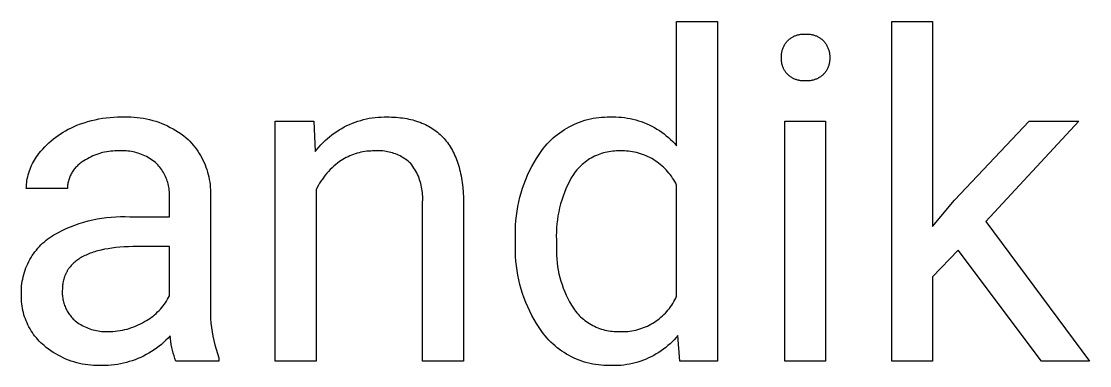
# Model space of a CAD drawing. Header units: millimetres. Extents: x 1383 to 4664, y -160 to 2132.
# Drawn here: x 3868.9 to 3956.5, y -18.7 to 9.6 of the extents above; entities that cross this region are included whole.
import ezdxf

# ---------------------------------------------------------------- set-up
doc = ezdxf.new("R2010")
doc.units = ezdxf.units.MM
doc.header["$MEASUREMENT"] = 0
doc.layers.add('Domyślny', color=7, linetype='Continuous', true_color=0x000000)

msp = doc.modelspace()

# ---------------------------------------------------------------- linework, layer by layer
at = {"layer": 'Domyślny'}
for p, q in [((3922.593, -0.641), (3922.593, 9.569)), ((3922.593, 9.569), (3925.949, 9.569)), ((3925.949, 9.569), (3925.949, -18.327)), ((3940.227, -18.327), (3940.227, 9.569)), ((3940.227, 9.569), (3943.581, 9.569)), ((3943.581, 9.569), (3943.581, -7.275)), ((3931.592, 7.857), (3931.634, 7.91)), ((3931.634, 7.91), (3931.679, 7.962)), ((3931.679, 7.962), (3931.725, 8.008)), ((3931.725, 8.008), (3931.773, 8.052)), ((3931.773, 8.052), (3931.822, 8.095)), ((3931.822, 8.095), (3931.873, 8.136)), ((3931.873, 8.136), (3931.925, 8.175)), ((3931.925, 8.175), (3931.979, 8.212)), ((3931.979, 8.212), (3932.034, 8.247)), ((3932.034, 8.247), (3932.09, 8.281)), ((3932.09, 8.281), (3932.147, 8.312)), ((3932.147, 8.312), (3932.206, 8.341)), ((3932.206, 8.341), (3932.265, 8.369)), ((3932.265, 8.369), (3932.325, 8.394)), ((3932.325, 8.394), (3932.386, 8.417)), ((3932.386, 8.417), (3932.448, 8.438)), ((3932.448, 8.438), (3932.51, 8.457)), ((3932.51, 8.457), (3932.573, 8.474)), ((3932.573, 8.474), (3932.637, 8.488)), ((3932.637, 8.488), (3932.701, 8.501)), ((3932.701, 8.501), (3932.766, 8.511)), ((3932.766, 8.511), (3932.83, 8.518)), ((3932.83, 8.518), (3932.896, 8.524)), ((3932.896, 8.524), (3932.961, 8.527)), ((3932.961, 8.527), (3933.026, 8.528)), ((3933.026, 8.528), (3933.091, 8.527)), ((3933.091, 8.527), (3933.156, 8.523)), ((3933.156, 8.523), (3933.222, 8.526)), ((3933.222, 8.526), (3933.287, 8.528)), ((3933.287, 8.528), (3933.353, 8.527)), ((3933.353, 8.527), (3933.418, 8.523)), ((3933.418, 8.523), (3933.484, 8.518)), ((3933.484, 8.518), (3933.549, 8.51)), ((3933.549, 8.51), (3933.614, 8.5)), ((3933.614, 8.5), (3933.678, 8.488)), ((3933.678, 8.488), (3933.742, 8.473)), ((3933.742, 8.473), (3933.805, 8.456)), ((3933.805, 8.456), (3933.868, 8.438)), ((3933.868, 8.438), (3933.93, 8.416)), ((3933.93, 8.416), (3933.991, 8.393)), ((3933.991, 8.393), (3934.052, 8.368)), ((3934.052, 8.368), (3934.112, 8.341)), ((3934.112, 8.341), (3934.17, 8.311)), ((3934.17, 8.311), (3934.228, 8.28)), ((3934.228, 8.28), (3934.284, 8.247)), ((3934.284, 8.247), (3934.339, 8.211)), ((3934.339, 8.211), (3934.393, 8.174)), ((3934.393, 8.174), (3934.446, 8.135)), ((3934.446, 8.135), (3934.497, 8.094)), ((3934.497, 8.094), (3934.547, 8.052)), ((3934.547, 8.052), (3934.596, 8.008)), ((3934.596, 8.008), (3934.643, 7.962)), ((3934.643, 7.962), (3934.687, 7.91)), ((3934.687, 7.91), (3934.73, 7.857)), ((3931.21, 6.993), (3931.224, 7.06)), ((3931.224, 7.06), (3931.239, 7.126)), ((3931.239, 7.126), (3931.257, 7.192)), ((3931.257, 7.192), (3931.277, 7.257)), ((3931.277, 7.257), (3931.299, 7.321)), ((3931.299, 7.321), (3931.323, 7.385)), ((3931.323, 7.385), (3931.349, 7.448)), ((3931.349, 7.448), (3931.378, 7.509)), ((3931.378, 7.509), (3931.409, 7.57)), ((3931.409, 7.57), (3931.441, 7.63)), ((3931.441, 7.63), (3931.476, 7.689)), ((3931.476, 7.689), (3931.513, 7.746)), ((3931.513, 7.746), (3931.551, 7.802)), ((3931.551, 7.802), (3931.592, 7.857)), ((3934.73, 7.857), (3934.771, 7.803)), ((3934.771, 7.803), (3934.811, 7.747)), ((3934.811, 7.747), (3934.848, 7.69)), ((3934.848, 7.69), (3934.883, 7.631)), ((3934.883, 7.631), (3934.916, 7.572)), ((3934.916, 7.572), (3934.947, 7.511)), ((3934.947, 7.511), (3934.976, 7.449)), ((3934.976, 7.449), (3935.003, 7.386)), ((3935.003, 7.386), (3935.028, 7.323)), ((3935.028, 7.323), (3935.051, 7.258)), ((3935.051, 7.258), (3935.071, 7.193)), ((3935.071, 7.193), (3935.089, 7.127)), ((3935.089, 7.127), (3935.104, 7.061)), ((3935.104, 7.061), (3935.118, 6.994)), ((3931.179, 6.654), (3931.181, 6.722)), ((3931.18, 6.586), (3931.179, 6.654)), ((3931.179, 6.522), (3931.18, 6.586)), ((3931.18, 6.457), (3931.179, 6.522)), ((3931.183, 6.393), (3931.18, 6.457)), ((3931.181, 6.722), (3931.185, 6.79)), ((3931.189, 6.329), (3931.183, 6.393)), ((3931.185, 6.79), (3931.191, 6.858)), ((3931.197, 6.265), (3931.189, 6.329)), ((3931.191, 6.858), (3931.2, 6.926)), ((3931.206, 6.201), (3931.197, 6.265)), ((3931.2, 6.926), (3931.21, 6.993)), ((3931.218, 6.138), (3931.206, 6.201)), ((3931.232, 6.075), (3931.218, 6.138)), ((3935.11, 6.137), (3935.096, 6.074)), ((3935.122, 6.2), (3935.11, 6.137)), ((3935.118, 6.994), (3935.129, 6.926)), ((3935.132, 6.264), (3935.122, 6.2)), ((3935.129, 6.926), (3935.138, 6.859)), ((3935.14, 6.328), (3935.132, 6.264)), ((3935.138, 6.859), (3935.144, 6.791)), ((3935.145, 6.392), (3935.14, 6.328)), ((3935.144, 6.791), (3935.148, 6.723)), ((3935.149, 6.457), (3935.145, 6.392)), ((3935.148, 6.723), (3935.15, 6.654)), ((3935.15, 6.654), (3935.149, 6.586)), ((3935.149, 6.586), (3935.15, 6.521)), ((3935.15, 6.521), (3935.149, 6.457)), ((3931.248, 6.013), (3931.232, 6.075)), ((3931.266, 5.951), (3931.248, 6.013)), ((3931.286, 5.89), (3931.266, 5.951)), ((3931.309, 5.829), (3931.286, 5.89)), ((3931.333, 5.769), (3931.309, 5.829)), ((3931.359, 5.711), (3931.333, 5.769)), ((3931.387, 5.653), (3931.359, 5.711)), ((3931.417, 5.596), (3931.387, 5.653)), ((3931.449, 5.54), (3931.417, 5.596)), ((3931.483, 5.485), (3931.449, 5.54)), ((3931.519, 5.431), (3931.483, 5.485)), ((3931.556, 5.379), (3931.519, 5.431)), ((3931.595, 5.328), (3931.556, 5.379)), ((3931.636, 5.278), (3931.595, 5.328)), ((3931.679, 5.229), (3931.636, 5.278)), ((3934.686, 5.278), (3934.643, 5.229)), ((3934.727, 5.327), (3934.686, 5.278)), ((3934.767, 5.378), (3934.727, 5.327)), ((3934.805, 5.43), (3934.767, 5.378)), ((3934.841, 5.484), (3934.805, 5.43)), ((3934.875, 5.538), (3934.841, 5.484)), ((3934.907, 5.594), (3934.875, 5.538)), ((3934.938, 5.651), (3934.907, 5.594)), ((3934.967, 5.709), (3934.938, 5.651)), ((3934.993, 5.768), (3934.967, 5.709)), ((3935.018, 5.828), (3934.993, 5.768)), ((3935.041, 5.888), (3935.018, 5.828)), ((3935.061, 5.949), (3935.041, 5.888)), ((3935.079, 6.011), (3935.061, 5.949)), ((3935.096, 6.074), (3935.079, 6.011)), ((3931.726, 5.185), (3931.679, 5.229)), ((3931.774, 5.142), (3931.726, 5.185)), ((3931.824, 5.1), (3931.774, 5.142)), ((3931.875, 5.061), (3931.824, 5.1)), ((3931.928, 5.023), (3931.875, 5.061)), ((3931.982, 4.987), (3931.928, 5.023)), ((3932.037, 4.952), (3931.982, 4.987)), ((3932.094, 4.92), (3932.037, 4.952)), ((3932.151, 4.89), (3932.094, 4.92)), ((3932.209, 4.861), (3932.151, 4.89)), ((3932.268, 4.835), (3932.209, 4.861)), ((3932.329, 4.81), (3932.268, 4.835)), ((3932.39, 4.788), (3932.329, 4.81)), ((3932.451, 4.768), (3932.39, 4.788)), ((3932.514, 4.75), (3932.451, 4.768)), ((3932.576, 4.734), (3932.514, 4.75)), ((3932.64, 4.72), (3932.576, 4.734)), ((3932.704, 4.708), (3932.64, 4.72)), ((3932.768, 4.698), (3932.704, 4.708)), ((3932.832, 4.691), (3932.768, 4.698)), ((3932.897, 4.686), (3932.832, 4.691)), ((3932.962, 4.683), (3932.897, 4.686)), ((3933.027, 4.682), (3932.962, 4.683)), ((3933.092, 4.684), (3933.027, 4.682)), ((3933.156, 4.687), (3933.092, 4.684)), ((3933.222, 4.684), (3933.156, 4.687)), ((3933.287, 4.682), (3933.222, 4.684)), ((3933.352, 4.683), (3933.287, 4.682)), ((3933.417, 4.686), (3933.352, 4.683)), ((3933.482, 4.692), (3933.417, 4.686)), ((3933.547, 4.699), (3933.482, 4.692)), ((3933.611, 4.709), (3933.547, 4.699)), ((3933.675, 4.72), (3933.611, 4.709)), ((3933.739, 4.734), (3933.675, 4.72)), ((3933.802, 4.75), (3933.739, 4.734)), ((3933.865, 4.768), (3933.802, 4.75)), ((3933.927, 4.789), (3933.865, 4.768)), ((3933.988, 4.811), (3933.927, 4.789)), ((3934.048, 4.835), (3933.988, 4.811)), ((3934.108, 4.862), (3934.048, 4.835)), ((3934.167, 4.89), (3934.108, 4.862)), ((3934.224, 4.921), (3934.167, 4.89)), ((3934.281, 4.953), (3934.224, 4.921)), ((3934.336, 4.987), (3934.281, 4.953)), ((3934.391, 5.023), (3934.336, 4.987)), ((3934.444, 5.061), (3934.391, 5.023)), ((3934.496, 5.1), (3934.444, 5.061)), ((3934.546, 5.142), (3934.496, 5.1)), ((3934.595, 5.185), (3934.546, 5.142)), ((3934.643, 5.229), (3934.595, 5.185)), ((3872.922, 0.817), (3873.142, 0.915)), ((3873.142, 0.915), (3873.428, 1.037)), ((3873.428, 1.037), (3873.718, 1.148)), ((3873.718, 1.148), (3874.011, 1.25)), ((3874.011, 1.25), (3874.308, 1.343)), ((3874.308, 1.343), (3874.608, 1.425)), ((3874.608, 1.425), (3874.91, 1.498)), ((3874.91, 1.498), (3875.214, 1.561)), ((3875.214, 1.561), (3875.52, 1.613)), ((3875.52, 1.613), (3875.828, 1.656)), ((3875.828, 1.656), (3876.137, 1.688)), ((3876.137, 1.688), (3876.447, 1.71)), ((3876.447, 1.71), (3876.757, 1.722)), ((3876.757, 1.722), (3877.068, 1.723)), ((3877.068, 1.723), (3877.327, 1.734)), ((3877.327, 1.734), (3877.586, 1.736)), ((3877.586, 1.736), (3877.846, 1.73)), ((3877.846, 1.73), (3878.105, 1.715)), ((3878.105, 1.715), (3878.363, 1.691)), ((3878.363, 1.691), (3878.62, 1.658)), ((3878.62, 1.658), (3878.877, 1.617)), ((3878.877, 1.617), (3879.131, 1.568)), ((3879.131, 1.568), (3879.384, 1.51)), ((3879.384, 1.51), (3879.635, 1.443)), ((3879.635, 1.443), (3879.883, 1.368)), ((3879.883, 1.368), (3880.129, 1.285)), ((3880.129, 1.285), (3880.372, 1.193)), ((3880.372, 1.193), (3880.611, 1.094)), ((3880.611, 1.094), (3880.847, 0.986)), ((3880.847, 0.986), (3881.08, 0.871)), ((3889.687, -18.327), (3889.687, 1.375)), ((3889.687, 1.375), (3892.86, 1.375)), ((3892.86, 1.375), (3892.969, -1.115)), ((3895.135, 0.789), (3895.347, 0.905)), ((3895.347, 0.905), (3895.563, 1.014)), ((3895.563, 1.014), (3895.782, 1.116)), ((3895.782, 1.116), (3896.005, 1.21)), ((3896.005, 1.21), (3896.231, 1.296)), ((3896.231, 1.296), (3896.46, 1.375)), ((3896.46, 1.375), (3896.691, 1.446)), ((3896.691, 1.446), (3896.925, 1.509)), ((3896.925, 1.509), (3897.161, 1.564)), ((3897.161, 1.564), (3897.398, 1.611)), ((3897.398, 1.611), (3897.637, 1.65)), ((3897.637, 1.65), (3897.877, 1.681)), ((3897.877, 1.681), (3898.118, 1.704)), ((3898.118, 1.704), (3898.359, 1.719)), ((3898.359, 1.719), (3898.601, 1.725)), ((3898.601, 1.725), (3898.843, 1.723)), ((3898.843, 1.723), (3899.036, 1.721)), ((3899.036, 1.721), (3899.226, 1.716)), ((3899.226, 1.716), (3899.412, 1.708)), ((3899.412, 1.708), (3899.596, 1.696)), ((3899.596, 1.696), (3899.777, 1.68)), ((3899.777, 1.68), (3899.955, 1.661)), ((3899.955, 1.661), (3900.13, 1.639)), ((3900.13, 1.639), (3900.301, 1.613)), ((3900.301, 1.613), (3900.47, 1.584)), ((3900.47, 1.584), (3900.636, 1.551)), ((3900.636, 1.551), (3900.799, 1.515)), ((3900.799, 1.515), (3900.958, 1.476)), ((3900.958, 1.476), (3901.115, 1.433)), ((3901.115, 1.433), (3901.269, 1.386)), ((3901.269, 1.386), (3901.42, 1.336)), ((3901.42, 1.336), (3901.567, 1.283)), ((3901.567, 1.283), (3901.712, 1.226)), ((3901.712, 1.226), (3901.854, 1.166)), ((3901.854, 1.166), (3901.992, 1.103)), ((3901.992, 1.103), (3902.128, 1.035)), ((3902.128, 1.035), (3902.261, 0.965)), ((3902.261, 0.965), (3902.39, 0.891)), ((3902.39, 0.891), (3902.517, 0.814)), ((3913.588, 0.813), (3913.79, 0.926)), ((3913.79, 0.926), (3913.997, 1.032)), ((3913.997, 1.032), (3914.207, 1.131)), ((3914.207, 1.131), (3914.42, 1.222)), ((3914.42, 1.222), (3914.636, 1.306)), ((3914.636, 1.306), (3914.854, 1.383)), ((3914.854, 1.383), (3915.076, 1.452)), ((3915.076, 1.452), (3915.299, 1.513)), ((3915.299, 1.513), (3915.525, 1.567)), ((3915.525, 1.567), (3915.752, 1.613)), ((3915.752, 1.613), (3915.981, 1.651)), ((3915.981, 1.651), (3916.211, 1.681)), ((3916.211, 1.681), (3916.441, 1.704)), ((3916.441, 1.704), (3916.673, 1.718)), ((3916.673, 1.718), (3916.905, 1.725)), ((3916.905, 1.725), (3917.136, 1.723)), ((3917.136, 1.723), (3917.373, 1.73)), ((3917.373, 1.73), (3917.61, 1.728)), ((3917.61, 1.728), (3917.846, 1.717)), ((3917.846, 1.717), (3918.082, 1.699)), ((3918.082, 1.699), (3918.317, 1.672)), ((3918.317, 1.672), (3918.552, 1.638)), ((3918.552, 1.638), (3918.784, 1.595)), ((3918.784, 1.595), (3919.016, 1.544)), ((3919.016, 1.544), (3919.245, 1.484)), ((3919.245, 1.484), (3919.472, 1.417)), ((3919.472, 1.417), (3919.697, 1.343)), ((3919.697, 1.343), (3919.918, 1.26)), ((3919.918, 1.26), (3920.137, 1.17)), ((3920.137, 1.17), (3920.353, 1.072)), ((3920.353, 1.072), (3920.565, 0.966)), ((3920.565, 0.966), (3920.773, 0.854)), ((3931.452, -18.327), (3931.452, 1.375)), ((3931.452, 1.375), (3934.809, 1.375)), ((3934.809, 1.375), (3934.809, -18.327)), ((3945.376, -5.109), (3951.487, 1.375)), ((3955.568, 1.375), (3947.932, -6.856)), ((3951.487, 1.375), (3955.568, 1.375)), ((3871.492, -0.076), (3871.683, 0.072)), ((3871.683, 0.072), (3871.879, 0.213)), ((3871.879, 0.213), (3872.079, 0.348)), ((3872.079, 0.348), (3872.284, 0.476)), ((3872.284, 0.476), (3872.492, 0.596)), ((3872.492, 0.596), (3872.705, 0.71)), ((3872.705, 0.71), (3872.922, 0.817)), ((3881.08, 0.871), (3881.308, 0.748)), ((3881.308, 0.748), (3881.532, 0.617)), ((3881.532, 0.617), (3881.752, 0.479)), ((3881.752, 0.479), (3881.967, 0.334)), ((3881.967, 0.334), (3882.177, 0.181)), ((3882.177, 0.181), (3882.381, 0.022)), ((3882.381, 0.022), (3882.534, -0.122)), ((3893.955, -0.053), (3894.139, 0.104)), ((3894.139, 0.104), (3894.329, 0.254)), ((3894.329, 0.254), (3894.523, 0.398)), ((3894.523, 0.398), (3894.723, 0.535)), ((3894.723, 0.535), (3894.926, 0.666)), ((3894.926, 0.666), (3895.135, 0.789)), ((3902.517, 0.814), (3902.641, 0.733)), ((3902.641, 0.733), (3902.761, 0.649)), ((3902.761, 0.649), (3902.879, 0.561)), ((3902.879, 0.561), (3902.993, 0.47)), ((3902.993, 0.47), (3903.105, 0.375)), ((3903.105, 0.375), (3903.213, 0.277)), ((3903.213, 0.277), (3903.319, 0.176)), ((3903.319, 0.176), (3903.422, 0.071)), ((3903.422, 0.071), (3903.521, -0.037)), ((3912.464, -0.003), (3912.64, 0.149)), ((3912.64, 0.149), (3912.82, 0.295)), ((3912.82, 0.295), (3913.005, 0.434)), ((3913.005, 0.434), (3913.195, 0.567)), ((3913.195, 0.567), (3913.389, 0.694)), ((3913.389, 0.694), (3913.588, 0.813)), ((3920.773, 0.854), (3920.977, 0.734)), ((3920.977, 0.734), (3921.177, 0.607)), ((3921.177, 0.607), (3921.372, 0.473)), ((3921.372, 0.473), (3921.563, 0.333)), ((3921.563, 0.333), (3921.748, 0.186)), ((3921.748, 0.186), (3921.929, 0.032)), ((3921.929, 0.032), (3922.103, -0.127)), ((3870.62, -0.908), (3870.783, -0.73)), ((3870.783, -0.73), (3870.952, -0.558)), ((3870.952, -0.558), (3871.127, -0.391)), ((3871.127, -0.391), (3871.307, -0.231)), ((3871.307, -0.231), (3871.492, -0.076)), ((3882.534, -0.122), (3882.681, -0.272)), ((3882.681, -0.272), (3882.824, -0.426)), ((3882.824, -0.426), (3882.96, -0.586)), ((3882.96, -0.586), (3883.092, -0.75)), ((3883.092, -0.75), (3883.218, -0.918)), ((3893.118, -0.925), (3893.274, -0.739)), ((3893.274, -0.739), (3893.435, -0.559)), ((3893.435, -0.559), (3893.603, -0.384)), ((3893.603, -0.384), (3893.776, -0.216)), ((3893.776, -0.216), (3893.955, -0.053)), ((3903.521, -0.037), (3903.618, -0.149)), ((3903.618, -0.149), (3903.711, -0.264)), ((3903.711, -0.264), (3903.802, -0.383)), ((3903.802, -0.383), (3903.889, -0.505)), ((3903.889, -0.505), (3903.974, -0.63)), ((3903.974, -0.63), (3904.055, -0.759)), ((3904.055, -0.759), (3904.134, -0.892)), ((3911.531, -1.031), (3911.672, -0.847)), ((3911.672, -0.847), (3911.818, -0.667)), ((3911.818, -0.667), (3911.971, -0.493)), ((3911.971, -0.493), (3912.13, -0.324)), ((3912.13, -0.324), (3912.294, -0.16)), ((3912.294, -0.16), (3912.464, -0.003)), ((3922.103, -0.127), (3922.273, -0.293)), ((3922.273, -0.293), (3922.436, -0.464)), ((3922.436, -0.464), (3922.593, -0.641)), ((3869.939, -1.818), (3870.025, -1.679)), ((3870.025, -1.679), (3870.117, -1.543)), ((3870.117, -1.543), (3870.213, -1.41)), ((3870.213, -1.41), (3870.313, -1.28)), ((3870.313, -1.28), (3870.463, -1.092)), ((3870.463, -1.092), (3870.62, -0.908)), ((3874.285, -1.699), (3874.14, -1.784)), ((3874.433, -1.618), (3874.285, -1.699)), ((3874.583, -1.543), (3874.433, -1.618)), ((3874.736, -1.473), (3874.583, -1.543)), ((3874.892, -1.408), (3874.736, -1.473)), ((3875.05, -1.349), (3874.892, -1.408)), ((3875.209, -1.295), (3875.05, -1.349)), ((3875.37, -1.247), (3875.209, -1.295)), ((3875.533, -1.204), (3875.37, -1.247)), ((3875.697, -1.167), (3875.533, -1.204)), ((3875.863, -1.135), (3875.697, -1.167)), ((3876.029, -1.109), (3875.863, -1.135)), ((3876.196, -1.089), (3876.029, -1.109)), ((3876.364, -1.075), (3876.196, -1.089)), ((3876.532, -1.066), (3876.364, -1.075)), ((3876.701, -1.063), (3876.532, -1.066)), ((3876.869, -1.066), (3876.701, -1.063)), ((3877.015, -1.058), (3876.869, -1.066)), ((3877.161, -1.055), (3877.015, -1.058)), ((3877.307, -1.057), (3877.161, -1.055)), ((3877.453, -1.064), (3877.307, -1.057)), ((3877.598, -1.076), (3877.453, -1.064)), ((3877.743, -1.094), (3877.598, -1.076)), ((3877.888, -1.116), (3877.743, -1.094)), ((3878.031, -1.143), (3877.888, -1.116)), ((3878.174, -1.175), (3878.031, -1.143)), ((3878.315, -1.212), (3878.174, -1.175)), ((3878.455, -1.254), (3878.315, -1.212)), ((3878.594, -1.301), (3878.455, -1.254)), ((3878.73, -1.352), (3878.594, -1.301)), ((3878.865, -1.408), (3878.73, -1.352)), ((3878.998, -1.469), (3878.865, -1.408)), ((3879.129, -1.534), (3878.998, -1.469)), ((3879.257, -1.604), (3879.129, -1.534)), ((3879.383, -1.678), (3879.257, -1.604)), ((3879.506, -1.757), (3879.383, -1.678)), ((3883.218, -0.918), (3883.337, -1.09)), ((3883.337, -1.09), (3883.451, -1.266)), ((3883.451, -1.266), (3883.559, -1.447)), ((3883.559, -1.447), (3883.661, -1.63)), ((3883.661, -1.63), (3883.756, -1.818)), ((3892.969, -1.115), (3893.118, -0.925)), ((3895.369, -1.687), (3895.231, -1.768)), ((3895.51, -1.61), (3895.369, -1.687)), ((3895.654, -1.538), (3895.51, -1.61)), ((3895.799, -1.472), (3895.654, -1.538)), ((3895.947, -1.41), (3895.799, -1.472)), ((3896.097, -1.352), (3895.947, -1.41)), ((3896.249, -1.3), (3896.097, -1.352)), ((3896.403, -1.253), (3896.249, -1.3)), ((3896.558, -1.212), (3896.403, -1.253)), ((3896.714, -1.175), (3896.558, -1.212)), ((3896.871, -1.144), (3896.714, -1.175)), ((3897.03, -1.117), (3896.871, -1.144)), ((3897.189, -1.097), (3897.03, -1.117)), ((3897.348, -1.081), (3897.189, -1.097)), ((3897.509, -1.071), (3897.348, -1.081)), ((3897.669, -1.066), (3897.509, -1.071)), ((3897.829, -1.066), (3897.669, -1.066)), ((3897.964, -1.057), (3897.829, -1.066)), ((3898.098, -1.053), (3897.964, -1.057)), ((3898.232, -1.053), (3898.098, -1.053)), ((3898.367, -1.058), (3898.232, -1.053)), ((3898.501, -1.068), (3898.367, -1.058)), ((3898.635, -1.082), (3898.501, -1.068)), ((3898.768, -1.101), (3898.635, -1.082)), ((3898.9, -1.125), (3898.768, -1.101)), ((3899.032, -1.153), (3898.9, -1.125)), ((3899.162, -1.186), (3899.032, -1.153)), ((3899.291, -1.223), (3899.162, -1.186)), ((3899.419, -1.264), (3899.291, -1.223)), ((3899.545, -1.31), (3899.419, -1.264)), ((3899.67, -1.361), (3899.545, -1.31)), ((3899.793, -1.416), (3899.67, -1.361)), ((3899.914, -1.475), (3899.793, -1.416)), ((3900.032, -1.538), (3899.914, -1.475)), ((3900.149, -1.605), (3900.032, -1.538)), ((3900.263, -1.676), (3900.149, -1.605)), ((3900.374, -1.751), (3900.263, -1.676)), ((3900.483, -1.83), (3900.374, -1.751)), ((3904.134, -0.892), (3904.209, -1.028)), ((3904.209, -1.028), (3904.281, -1.167)), ((3904.281, -1.167), (3904.351, -1.31)), ((3904.351, -1.31), (3904.417, -1.456)), ((3904.417, -1.456), (3904.481, -1.605)), ((3904.481, -1.605), (3904.541, -1.758)), ((3910.905, -2.007), (3911.103, -1.675)), ((3911.103, -1.675), (3911.312, -1.349)), ((3911.312, -1.349), (3911.531, -1.031)), ((3915.463, -1.724), (3915.332, -1.807)), ((3915.596, -1.645), (3915.463, -1.724)), ((3915.732, -1.571), (3915.596, -1.645)), ((3915.87, -1.502), (3915.732, -1.571)), ((3916.011, -1.437), (3915.87, -1.502)), ((3916.153, -1.378), (3916.011, -1.437)), ((3916.298, -1.323), (3916.153, -1.378)), ((3916.445, -1.274), (3916.298, -1.323)), ((3916.593, -1.229), (3916.445, -1.274)), ((3916.743, -1.19), (3916.593, -1.229)), ((3916.893, -1.156), (3916.743, -1.19)), ((3917.045, -1.127), (3916.893, -1.156)), ((3917.198, -1.104), (3917.045, -1.127)), ((3917.352, -1.086), (3917.198, -1.104)), ((3917.506, -1.073), (3917.352, -1.086)), ((3917.661, -1.065), (3917.506, -1.073)), ((3917.815, -1.063), (3917.661, -1.065)), ((3917.97, -1.066), (3917.815, -1.063)), ((3918.138, -1.063), (3917.97, -1.066)), ((3918.307, -1.066), (3918.138, -1.063)), ((3918.475, -1.074), (3918.307, -1.066)), ((3918.643, -1.088), (3918.475, -1.074)), ((3918.81, -1.108), (3918.643, -1.088)), ((3918.976, -1.134), (3918.81, -1.108)), ((3919.142, -1.165), (3918.976, -1.134)), ((3919.306, -1.202), (3919.142, -1.165)), ((3919.469, -1.244), (3919.306, -1.202)), ((3919.63, -1.292), (3919.469, -1.244)), ((3919.79, -1.345), (3919.63, -1.292)), ((3919.948, -1.404), (3919.79, -1.345)), ((3920.104, -1.469), (3919.948, -1.404)), ((3920.257, -1.538), (3920.104, -1.469)), ((3920.408, -1.613), (3920.257, -1.538)), ((3920.556, -1.693), (3920.408, -1.613)), ((3920.701, -1.778), (3920.556, -1.693)), ((3869.526, -2.709), (3869.582, -2.555)), ((3869.582, -2.555), (3869.643, -2.403)), ((3869.643, -2.403), (3869.709, -2.253)), ((3869.709, -2.253), (3869.781, -2.105)), ((3869.781, -2.105), (3869.857, -1.96)), ((3869.857, -1.96), (3869.939, -1.818)), ((3873.2, -2.574), (3873.146, -2.646)), ((3873.256, -2.504), (3873.2, -2.574)), ((3873.315, -2.436), (3873.256, -2.504)), ((3873.376, -2.37), (3873.315, -2.436)), ((3873.439, -2.306), (3873.376, -2.37)), ((3873.504, -2.244), (3873.439, -2.306)), ((3873.571, -2.184), (3873.504, -2.244)), ((3873.64, -2.127), (3873.571, -2.184)), ((3873.711, -2.072), (3873.64, -2.127)), ((3873.784, -2.02), (3873.711, -2.072)), ((3873.859, -1.97), (3873.784, -2.02)), ((3873.998, -1.874), (3873.859, -1.97)), ((3874.14, -1.784), (3873.998, -1.874)), ((3879.626, -1.84), (3879.506, -1.757)), ((3879.744, -1.927), (3879.626, -1.84)), ((3879.858, -2.018), (3879.744, -1.927)), ((3879.969, -2.113), (3879.858, -2.018)), ((3880.057, -2.207), (3879.969, -2.113)), ((3880.141, -2.304), (3880.057, -2.207)), ((3880.222, -2.404), (3880.141, -2.304)), ((3880.299, -2.507), (3880.222, -2.404)), ((3880.373, -2.612), (3880.299, -2.507)), ((3880.443, -2.719), (3880.373, -2.612)), ((3883.756, -1.818), (3883.845, -2.008)), ((3883.845, -2.008), (3883.927, -2.201)), ((3883.927, -2.201), (3884.003, -2.397)), ((3884.003, -2.397), (3884.072, -2.595)), ((3884.072, -2.595), (3884.134, -2.796)), ((3894.194, -2.598), (3894.054, -2.744)), ((3894.338, -2.457), (3894.194, -2.598)), ((3894.488, -2.321), (3894.338, -2.457)), ((3894.641, -2.19), (3894.488, -2.321)), ((3894.8, -2.064), (3894.641, -2.19)), ((3894.962, -1.944), (3894.8, -2.064)), ((3895.095, -1.853), (3894.962, -1.944)), ((3895.231, -1.768), (3895.095, -1.853)), ((3900.589, -1.913), (3900.483, -1.83)), ((3900.692, -2), (3900.589, -1.913)), ((3900.792, -2.089), (3900.692, -2)), ((3900.885, -2.212), (3900.792, -2.089)), ((3900.974, -2.337), (3900.885, -2.212)), ((3901.059, -2.465), (3900.974, -2.337)), ((3901.139, -2.596), (3901.059, -2.465)), ((3901.215, -2.73), (3901.139, -2.596)), ((3904.541, -1.758), (3904.599, -1.915)), ((3904.599, -1.915), (3904.653, -2.075)), ((3904.653, -2.075), (3904.704, -2.238)), ((3904.704, -2.238), (3904.753, -2.405)), ((3904.753, -2.405), (3904.798, -2.575)), ((3904.798, -2.575), (3904.84, -2.749)), ((3910.543, -2.69), (3910.718, -2.346)), ((3910.718, -2.346), (3910.905, -2.007)), ((3914.409, -2.625), (3914.31, -2.744)), ((3914.511, -2.509), (3914.409, -2.625)), ((3914.618, -2.397), (3914.511, -2.509)), ((3914.728, -2.288), (3914.618, -2.397)), ((3914.842, -2.184), (3914.728, -2.288)), ((3914.96, -2.083), (3914.842, -2.184)), ((3915.081, -1.987), (3914.96, -2.083)), ((3915.205, -1.895), (3915.081, -1.987)), ((3915.332, -1.807), (3915.205, -1.895)), ((3920.844, -1.867), (3920.701, -1.778)), ((3920.983, -1.962), (3920.844, -1.867)), ((3921.119, -2.061), (3920.983, -1.962)), ((3921.252, -2.165), (3921.119, -2.061)), ((3921.38, -2.274), (3921.252, -2.165)), ((3921.505, -2.387), (3921.38, -2.274)), ((3921.627, -2.503), (3921.505, -2.387)), ((3921.744, -2.625), (3921.627, -2.503)), ((3921.857, -2.749), (3921.744, -2.625)), ((3869.306, -3.665), (3869.328, -3.503)), ((3869.328, -3.503), (3869.357, -3.342)), ((3869.357, -3.342), (3869.391, -3.181)), ((3869.391, -3.181), (3869.43, -3.022)), ((3869.43, -3.022), (3869.476, -2.865)), ((3869.476, -2.865), (3869.526, -2.709)), ((3872.752, -3.448), (3872.728, -3.534)), ((3872.779, -3.362), (3872.752, -3.448)), ((3872.809, -3.278), (3872.779, -3.362)), ((3872.842, -3.194), (3872.809, -3.278)), ((3872.877, -3.111), (3872.842, -3.194)), ((3872.916, -3.03), (3872.877, -3.111)), ((3872.956, -2.95), (3872.916, -3.03)), ((3873, -2.872), (3872.956, -2.95)), ((3873.046, -2.795), (3873, -2.872)), ((3873.095, -2.719), (3873.046, -2.795)), ((3873.146, -2.646), (3873.095, -2.719)), ((3880.51, -2.829), (3880.443, -2.719)), ((3880.573, -2.942), (3880.51, -2.829)), ((3880.632, -3.056), (3880.573, -2.942)), ((3880.687, -3.172), (3880.632, -3.056)), ((3880.738, -3.29), (3880.687, -3.172)), ((3880.785, -3.41), (3880.738, -3.29)), ((3880.828, -3.531), (3880.785, -3.41)), ((3884.134, -2.796), (3884.189, -2.998)), ((3884.189, -2.998), (3884.237, -3.203)), ((3884.237, -3.203), (3884.279, -3.409)), ((3884.279, -3.409), (3884.313, -3.616)), ((3893.547, -3.373), (3893.434, -3.54)), ((3893.665, -3.209), (3893.547, -3.373)), ((3893.79, -3.05), (3893.665, -3.209)), ((3893.919, -2.895), (3893.79, -3.05)), ((3894.054, -2.744), (3893.919, -2.895)), ((3901.287, -2.866), (3901.215, -2.73)), ((3901.353, -3.004), (3901.287, -2.866)), ((3901.416, -3.145), (3901.353, -3.004)), ((3901.473, -3.287), (3901.416, -3.145)), ((3901.525, -3.432), (3901.473, -3.287)), ((3901.573, -3.578), (3901.525, -3.432)), ((3904.84, -2.749), (3904.88, -2.926)), ((3904.88, -2.926), (3904.916, -3.106)), ((3904.916, -3.106), (3904.949, -3.29)), ((3904.949, -3.29), (3904.98, -3.478)), ((3904.98, -3.478), (3905.007, -3.668)), ((3910.088, -3.757), (3910.228, -3.396)), ((3910.228, -3.396), (3910.38, -3.041)), ((3910.38, -3.041), (3910.543, -2.69)), ((3913.96, -3.279), (3913.804, -3.571)), ((3914.126, -2.992), (3913.96, -3.279)), ((3914.216, -2.867), (3914.126, -2.992)), ((3914.31, -2.744), (3914.216, -2.867)), ((3921.965, -2.878), (3921.857, -2.749)), ((3922.069, -3.011), (3921.965, -2.878)), ((3922.169, -3.147), (3922.069, -3.011)), ((3922.263, -3.286), (3922.169, -3.147)), ((3922.353, -3.428), (3922.263, -3.286)), ((3922.438, -3.573), (3922.353, -3.428)), ((3869.271, -4.156), (3869.277, -3.992)), ((3872.644, -4.156), (3869.271, -4.156)), ((3869.277, -3.992), (3869.288, -3.828)), ((3869.288, -3.828), (3869.306, -3.665)), ((3872.647, -4.066), (3872.644, -4.156)), ((3872.653, -3.976), (3872.647, -4.066)), ((3872.662, -3.887), (3872.653, -3.976)), ((3872.674, -3.798), (3872.662, -3.887)), ((3872.689, -3.71), (3872.674, -3.798)), ((3872.707, -3.622), (3872.689, -3.71)), ((3872.728, -3.534), (3872.707, -3.622)), ((3880.867, -3.653), (3880.828, -3.531)), ((3880.902, -3.777), (3880.867, -3.653)), ((3880.932, -3.902), (3880.902, -3.777)), ((3880.958, -4.028), (3880.932, -3.902)), ((3880.98, -4.155), (3880.958, -4.028)), ((3880.998, -4.282), (3880.98, -4.155)), ((3881.011, -4.41), (3880.998, -4.282)), ((3884.313, -3.616), (3884.34, -3.824)), ((3884.34, -3.824), (3884.36, -4.033)), ((3884.36, -4.033), (3884.373, -4.243)), ((3884.373, -4.243), (3884.378, -4.453)), ((3893.13, -4.064), (3893.04, -4.246)), ((3893.04, -4.246), (3893.04, -18.327)), ((3893.225, -3.886), (3893.13, -4.064)), ((3893.326, -3.711), (3893.225, -3.886)), ((3893.434, -3.54), (3893.326, -3.711)), ((3901.616, -3.726), (3901.573, -3.578)), ((3901.653, -3.875), (3901.616, -3.726)), ((3901.686, -4.025), (3901.653, -3.875)), ((3901.714, -4.176), (3901.686, -4.025)), ((3901.736, -4.328), (3901.714, -4.176)), ((3901.754, -4.481), (3901.736, -4.328)), ((3905.007, -3.668), (3905.052, -4.06)), ((3905.052, -4.06), (3905.086, -4.466)), ((3909.846, -4.491), (3909.961, -4.122)), ((3909.961, -4.122), (3910.088, -3.757)), ((3913.522, -4.17), (3913.396, -4.476)), ((3913.658, -3.868), (3913.522, -4.17)), ((3913.804, -3.571), (3913.658, -3.868)), ((3922.518, -3.722), (3922.438, -3.573)), ((3922.593, -3.872), (3922.518, -3.722)), ((3922.593, -12.988), (3922.593, -3.872)), ((3881.02, -4.538), (3881.011, -4.41)), ((3881.025, -4.667), (3881.02, -4.538)), ((3881.021, -4.924), (3881.025, -4.795)), ((3881.021, -6.471), (3881.021, -4.924)), ((3881.025, -4.795), (3881.025, -4.667)), ((3884.378, -4.453), (3884.377, -4.662)), ((3884.377, -4.662), (3884.377, -13.723)), ((3901.766, -4.634), (3901.754, -4.481)), ((3901.763, -5.248), (3901.772, -5.095)), ((3901.763, -18.327), (3901.763, -5.248)), ((3901.773, -4.787), (3901.766, -4.634)), ((3901.772, -5.095), (3901.775, -4.941)), ((3901.775, -4.941), (3901.773, -4.787)), ((3905.086, -4.466), (3905.107, -4.886)), ((3905.107, -4.886), (3905.117, -5.319)), ((3909.575, -5.619), (3909.653, -5.24)), ((3909.653, -5.24), (3909.743, -4.864)), ((3909.743, -4.864), (3909.846, -4.491)), ((3913.176, -5.101), (3913.082, -5.418)), ((3913.281, -4.787), (3913.176, -5.101)), ((3913.396, -4.476), (3913.281, -4.787)), ((3943.581, -7.275), (3945.376, -5.109)), ((3905.117, -5.319), (3905.117, -18.327)), ((3909.458, -6.383), (3909.51, -6)), ((3909.51, -6), (3909.575, -5.619)), ((3912.926, -6.062), (3912.865, -6.387)), ((3912.999, -5.739), (3912.926, -6.062)), ((3913.082, -5.418), (3912.999, -5.739)), ((3873.614, -7.016), (3873.979, -6.901)), ((3873.979, -6.901), (3874.347, -6.8)), ((3874.347, -6.8), (3874.719, -6.711)), ((3874.719, -6.711), (3875.093, -6.635)), ((3875.093, -6.635), (3875.47, -6.572)), ((3875.47, -6.572), (3875.849, -6.522)), ((3875.849, -6.522), (3876.23, -6.486)), ((3876.23, -6.486), (3876.611, -6.462)), ((3876.611, -6.462), (3876.993, -6.452)), ((3876.993, -6.452), (3877.375, -6.455)), ((3877.375, -6.455), (3877.757, -6.471)), ((3877.757, -6.471), (3881.021, -6.471)), ((3909.393, -7.153), (3909.419, -6.768)), ((3909.419, -6.768), (3909.458, -6.383)), ((3912.815, -6.715), (3912.776, -7.044)), ((3912.865, -6.387), (3912.815, -6.715)), ((3947.932, -6.856), (3956.456, -18.327)), ((3871.529, -7.96), (3871.862, -7.773)), ((3871.862, -7.773), (3872.201, -7.597)), ((3872.201, -7.597), (3872.547, -7.434)), ((3872.547, -7.434), (3872.898, -7.282)), ((3872.898, -7.282), (3873.253, -7.143)), ((3873.253, -7.143), (3873.614, -7.016)), ((3909.379, -7.54), (3909.393, -7.153)), ((3909.379, -7.927), (3909.379, -7.54)), ((3912.731, -7.704), (3912.725, -8.035)), ((3912.748, -7.374), (3912.731, -7.704)), ((3912.776, -7.044), (3912.748, -7.374)), ((3870.478, -8.77), (3870.614, -8.638)), ((3870.614, -8.638), (3870.755, -8.511)), ((3870.755, -8.511), (3870.9, -8.389)), ((3870.9, -8.389), (3871.049, -8.271)), ((3871.049, -8.271), (3871.202, -8.159)), ((3871.202, -8.159), (3871.529, -7.96)), ((3909.391, -8.313), (3909.379, -7.927)), ((3909.38, -8.954), (3909.391, -8.566)), ((3909.391, -8.566), (3909.391, -8.313)), ((3912.725, -8.035), (3912.731, -8.366)), ((3912.731, -8.366), (3912.748, -8.697)), ((3912.748, -8.697), (3912.735, -9.005)), ((3869.762, -9.654), (3869.868, -9.497)), ((3869.868, -9.497), (3869.98, -9.343)), ((3869.98, -9.343), (3870.097, -9.194)), ((3870.097, -9.194), (3870.219, -9.048)), ((3870.219, -9.048), (3870.346, -8.907)), ((3870.346, -8.907), (3870.478, -8.77)), ((3874.177, -9.604), (3874.071, -9.655)), ((3874.287, -9.556), (3874.177, -9.604)), ((3874.4, -9.509), (3874.287, -9.556)), ((3874.516, -9.464), (3874.4, -9.509)), ((3874.635, -9.421), (3874.516, -9.464)), ((3874.757, -9.379), (3874.635, -9.421)), ((3874.882, -9.34), (3874.757, -9.379)), ((3875.01, -9.302), (3874.882, -9.34)), ((3875.141, -9.265), (3875.01, -9.302)), ((3875.275, -9.231), (3875.141, -9.265)), ((3875.412, -9.198), (3875.275, -9.231)), ((3875.695, -9.138), (3875.412, -9.198)), ((3875.99, -9.085), (3875.695, -9.138)), ((3876.297, -9.039), (3875.99, -9.085)), ((3876.616, -9.001), (3876.297, -9.039)), ((3876.947, -8.969), (3876.616, -9.001)), ((3877.29, -8.944), (3876.947, -8.969)), ((3877.645, -8.926), (3877.29, -8.944)), ((3878.012, -8.916), (3877.645, -8.926)), ((3878.392, -8.912), (3878.012, -8.916)), ((3881.021, -8.912), (3878.392, -8.912)), ((3881.021, -12.944), (3881.021, -8.912)), ((3909.381, -9.342), (3909.38, -8.954)), ((3909.395, -9.73), (3909.381, -9.342)), ((3912.735, -9.005), (3912.734, -9.313)), ((3912.734, -9.313), (3912.743, -9.622)), ((3912.743, -9.622), (3912.762, -9.929)), ((3945.684, -9.204), (3943.581, -11.408)), ((3952.519, -18.327), (3945.684, -9.204)), ((3869.243, -10.666), (3869.315, -10.49)), ((3869.315, -10.49), (3869.392, -10.317)), ((3869.392, -10.317), (3869.476, -10.147)), ((3869.476, -10.147), (3869.566, -9.979)), ((3869.566, -9.979), (3869.661, -9.815)), ((3869.661, -9.815), (3869.762, -9.654)), ((3872.955, -10.469), (3872.891, -10.544)), ((3873.023, -10.396), (3872.955, -10.469)), ((3873.094, -10.324), (3873.023, -10.396)), ((3873.167, -10.255), (3873.094, -10.324)), ((3873.244, -10.187), (3873.167, -10.255)), ((3873.324, -10.121), (3873.244, -10.187)), ((3873.407, -10.056), (3873.324, -10.121)), ((3873.493, -9.994), (3873.407, -10.056)), ((3873.581, -9.933), (3873.493, -9.994)), ((3873.673, -9.873), (3873.581, -9.933)), ((3873.768, -9.816), (3873.673, -9.873)), ((3873.866, -9.761), (3873.768, -9.816)), ((3873.967, -9.707), (3873.866, -9.761)), ((3874.071, -9.655), (3873.967, -9.707)), ((3909.422, -10.117), (3909.395, -9.73)), ((3909.462, -10.503), (3909.422, -10.117)), ((3909.515, -10.887), (3909.462, -10.503)), ((3912.762, -9.929), (3912.793, -10.236)), ((3912.793, -10.236), (3912.834, -10.541)), ((3869.017, -11.391), (3869.064, -11.207)), ((3869.064, -11.207), (3869.118, -11.024)), ((3869.118, -11.024), (3869.177, -10.844)), ((3869.177, -10.844), (3869.243, -10.666)), ((3872.443, -11.299), (3872.409, -11.392)), ((3872.462, -11.253), (3872.443, -11.299)), ((3872.481, -11.208), (3872.462, -11.253)), ((3872.501, -11.163), (3872.481, -11.208)), ((3872.522, -11.119), (3872.501, -11.163)), ((3872.543, -11.075), (3872.522, -11.119)), ((3872.565, -11.031), (3872.543, -11.075)), ((3872.588, -10.988), (3872.565, -11.031)), ((3872.612, -10.946), (3872.588, -10.988)), ((3872.637, -10.904), (3872.612, -10.946)), ((3872.662, -10.862), (3872.637, -10.904)), ((3872.688, -10.821), (3872.662, -10.862)), ((3872.714, -10.78), (3872.688, -10.821)), ((3872.742, -10.74), (3872.714, -10.78)), ((3872.77, -10.7), (3872.742, -10.74)), ((3872.799, -10.66), (3872.77, -10.7)), ((3872.829, -10.621), (3872.799, -10.66)), ((3872.859, -10.582), (3872.829, -10.621)), ((3872.891, -10.544), (3872.859, -10.582)), ((3909.581, -11.27), (3909.515, -10.887)), ((3909.659, -11.65), (3909.581, -11.27)), ((3912.834, -10.541), (3912.886, -10.845)), ((3912.886, -10.845), (3912.948, -11.147)), ((3912.948, -11.147), (3913.021, -11.447)), ((3868.878, -12.329), (3868.893, -12.139)), ((3868.893, -12.139), (3868.915, -11.951)), ((3868.915, -11.951), (3868.942, -11.763)), ((3868.942, -11.763), (3868.977, -11.576)), ((3868.977, -11.576), (3869.017, -11.391)), ((3872.24, -12.196), (3872.233, -12.305)), ((3872.251, -12.09), (3872.24, -12.196)), ((3872.264, -11.985), (3872.251, -12.09)), ((3872.281, -11.881), (3872.264, -11.985)), ((3872.3, -11.78), (3872.281, -11.881)), ((3872.323, -11.68), (3872.3, -11.78)), ((3872.349, -11.582), (3872.323, -11.68)), ((3872.377, -11.486), (3872.349, -11.582)), ((3872.409, -11.392), (3872.377, -11.486)), ((3909.75, -12.027), (3909.659, -11.65)), ((3909.853, -12.401), (3909.75, -12.027)), ((3913.021, -11.447), (3913.104, -11.744)), ((3913.104, -11.744), (3913.197, -12.038)), ((3913.197, -12.038), (3913.3, -12.328)), ((3943.581, -11.408), (3943.581, -18.327)), ((3868.868, -12.708), (3868.87, -12.518)), ((3868.873, -12.898), (3868.868, -12.708)), ((3868.87, -12.518), (3868.878, -12.329)), ((3868.872, -13.078), (3868.873, -12.898)), ((3868.877, -13.259), (3868.872, -13.078)), ((3872.227, -12.527), (3872.223, -12.63)), ((3872.223, -12.63), (3872.223, -12.733)), ((3872.223, -12.733), (3872.226, -12.836)), ((3872.226, -12.836), (3872.233, -12.939)), ((3872.228, -12.415), (3872.227, -12.527)), ((3872.233, -12.305), (3872.228, -12.415)), ((3872.233, -12.939), (3872.243, -13.041)), ((3872.243, -13.041), (3872.257, -13.143)), ((3880.862, -13.237), (3880.944, -13.092)), ((3880.944, -13.092), (3881.021, -12.944)), ((3909.969, -12.772), (3909.853, -12.401)), ((3910.097, -13.138), (3909.969, -12.772)), ((3910.237, -13.5), (3910.097, -13.138)), ((3913.3, -12.328), (3913.414, -12.615)), ((3913.414, -12.615), (3913.537, -12.897)), ((3913.537, -12.897), (3913.67, -13.175)), ((3922.523, -13.139), (3922.593, -12.988)), ((3868.888, -13.439), (3868.877, -13.259)), ((3868.906, -13.619), (3868.888, -13.439)), ((3868.929, -13.798), (3868.906, -13.619)), ((3868.959, -13.976), (3868.929, -13.798)), ((3868.995, -14.153), (3868.959, -13.976)), ((3872.257, -13.143), (3872.274, -13.245)), ((3872.274, -13.245), (3872.295, -13.345)), ((3872.295, -13.345), (3872.319, -13.446)), ((3872.319, -13.446), (3872.346, -13.545)), ((3872.346, -13.545), (3872.377, -13.643)), ((3872.377, -13.643), (3872.41, -13.74)), ((3872.41, -13.74), (3872.448, -13.836)), ((3872.448, -13.836), (3872.488, -13.931)), ((3872.488, -13.931), (3872.531, -14.024)), ((3880.272, -14.041), (3880.382, -13.916)), ((3880.382, -13.916), (3880.487, -13.787)), ((3880.487, -13.787), (3880.587, -13.654)), ((3880.587, -13.654), (3880.684, -13.518)), ((3880.684, -13.518), (3880.775, -13.379)), ((3880.775, -13.379), (3880.862, -13.237)), ((3884.377, -13.723), (3884.369, -14.09)), ((3910.389, -13.857), (3910.237, -13.5)), ((3910.552, -14.209), (3910.389, -13.857)), ((3913.67, -13.175), (3913.813, -13.449)), ((3913.813, -13.449), (3913.965, -13.717)), ((3913.965, -13.717), (3914.126, -13.979)), ((3914.126, -13.979), (3914.215, -14.104)), ((3921.894, -14.117), (3921.998, -13.987)), ((3921.998, -13.987), (3922.097, -13.853)), ((3922.097, -13.853), (3922.192, -13.716)), ((3922.192, -13.716), (3922.282, -13.576)), ((3922.282, -13.576), (3922.367, -13.433)), ((3922.367, -13.433), (3922.448, -13.287)), ((3922.448, -13.287), (3922.523, -13.139)), ((3869.036, -14.329), (3868.995, -14.153)), ((3869.084, -14.503), (3869.036, -14.329)), ((3869.138, -14.675), (3869.084, -14.503)), ((3869.197, -14.845), (3869.138, -14.675)), ((3869.263, -15.014), (3869.197, -14.845)), ((3872.531, -14.024), (3872.578, -14.116)), ((3872.578, -14.116), (3872.628, -14.206)), ((3872.628, -14.206), (3872.68, -14.294)), ((3872.68, -14.294), (3872.736, -14.381)), ((3872.736, -14.381), (3872.794, -14.466)), ((3872.794, -14.466), (3872.856, -14.548)), ((3872.856, -14.548), (3872.92, -14.629)), ((3872.92, -14.629), (3872.986, -14.707)), ((3872.986, -14.707), (3873.056, -14.783)), ((3873.056, -14.783), (3873.127, -14.857)), ((3873.127, -14.857), (3873.202, -14.928)), ((3879.259, -14.9), (3879.398, -14.808)), ((3879.398, -14.808), (3879.533, -14.711)), ((3879.533, -14.711), (3879.666, -14.61)), ((3879.666, -14.61), (3879.794, -14.505)), ((3879.794, -14.505), (3879.92, -14.395)), ((3879.92, -14.395), (3880.041, -14.281)), ((3880.041, -14.281), (3880.159, -14.163)), ((3880.159, -14.163), (3880.272, -14.041)), ((3884.369, -14.09), (3884.372, -14.456)), ((3884.372, -14.456), (3884.388, -14.822)), ((3884.388, -14.822), (3884.416, -15.187)), ((3910.728, -14.555), (3910.552, -14.209)), ((3910.914, -14.895), (3910.728, -14.555)), ((3914.215, -14.104), (3914.309, -14.225)), ((3914.309, -14.225), (3914.407, -14.343)), ((3914.407, -14.343), (3914.508, -14.457)), ((3914.508, -14.457), (3914.614, -14.568)), ((3914.614, -14.568), (3914.723, -14.675)), ((3914.723, -14.675), (3914.836, -14.778)), ((3914.836, -14.778), (3914.953, -14.878)), ((3914.953, -14.878), (3915.073, -14.973)), ((3921.051, -14.918), (3921.183, -14.817)), ((3921.183, -14.817), (3921.311, -14.71)), ((3921.311, -14.71), (3921.436, -14.6)), ((3921.436, -14.6), (3921.556, -14.485)), ((3921.556, -14.485), (3921.673, -14.366)), ((3921.673, -14.366), (3921.785, -14.243)), ((3921.785, -14.243), (3921.894, -14.117)), ((3869.334, -15.18), (3869.263, -15.014)), ((3869.41, -15.343), (3869.334, -15.18)), ((3869.493, -15.504), (3869.41, -15.343)), ((3869.58, -15.662), (3869.493, -15.504)), ((3869.673, -15.817), (3869.58, -15.662)), ((3873.202, -14.928), (3873.278, -14.997)), ((3873.278, -14.997), (3873.388, -15.082)), ((3873.388, -15.082), (3873.5, -15.163)), ((3873.5, -15.163), (3873.615, -15.24)), ((3873.615, -15.24), (3873.732, -15.314)), ((3873.732, -15.314), (3873.852, -15.383)), ((3873.852, -15.383), (3873.974, -15.448)), ((3873.974, -15.448), (3874.099, -15.509)), ((3874.099, -15.509), (3874.225, -15.565)), ((3874.225, -15.565), (3874.353, -15.618)), ((3874.353, -15.618), (3874.483, -15.665)), ((3874.483, -15.665), (3874.615, -15.709)), ((3874.615, -15.709), (3874.748, -15.747)), ((3874.748, -15.747), (3874.882, -15.781)), ((3877.15, -15.769), (3877.341, -15.727)), ((3877.341, -15.727), (3877.531, -15.678)), ((3877.531, -15.678), (3877.719, -15.624)), ((3877.719, -15.624), (3877.906, -15.562)), ((3877.906, -15.562), (3878.09, -15.495)), ((3878.09, -15.495), (3878.272, -15.422)), ((3878.272, -15.422), (3878.451, -15.342)), ((3878.451, -15.342), (3878.628, -15.257)), ((3878.628, -15.257), (3878.802, -15.166)), ((3878.802, -15.166), (3878.972, -15.069)), ((3878.972, -15.069), (3879.117, -14.987)), ((3879.117, -14.987), (3879.259, -14.9)), ((3884.416, -15.187), (3884.456, -15.551)), ((3884.456, -15.551), (3884.508, -15.914)), ((3911.112, -15.229), (3910.914, -14.895)), ((3911.321, -15.556), (3911.112, -15.229)), ((3911.541, -15.876), (3911.321, -15.556)), ((3915.073, -14.973), (3915.196, -15.064)), ((3915.196, -15.064), (3915.322, -15.151)), ((3915.322, -15.151), (3915.451, -15.233)), ((3915.451, -15.233), (3915.583, -15.311)), ((3915.583, -15.311), (3915.717, -15.384)), ((3915.717, -15.384), (3915.854, -15.453)), ((3915.854, -15.453), (3915.993, -15.517)), ((3915.993, -15.517), (3916.134, -15.576)), ((3916.134, -15.576), (3916.278, -15.63)), ((3916.278, -15.63), (3916.423, -15.679)), ((3916.423, -15.679), (3916.569, -15.723)), ((3916.569, -15.723), (3916.717, -15.762)), ((3916.717, -15.762), (3916.867, -15.796)), ((3919.091, -15.794), (3919.254, -15.759)), ((3919.254, -15.759), (3919.415, -15.717)), ((3919.415, -15.717), (3919.575, -15.671)), ((3919.575, -15.671), (3919.733, -15.619)), ((3919.733, -15.619), (3919.889, -15.561)), ((3919.889, -15.561), (3920.044, -15.499)), ((3920.044, -15.499), (3920.196, -15.431)), ((3920.196, -15.431), (3920.345, -15.358)), ((3920.345, -15.358), (3920.492, -15.28)), ((3920.492, -15.28), (3920.637, -15.196)), ((3920.637, -15.196), (3920.778, -15.109)), ((3920.778, -15.109), (3920.916, -15.016)), ((3920.916, -15.016), (3921.051, -14.918)), ((3869.772, -15.968), (3869.673, -15.817)), ((3869.875, -16.116), (3869.772, -15.968)), ((3869.983, -16.26), (3869.875, -16.116)), ((3870.097, -16.401), (3869.983, -16.26)), ((3870.215, -16.538), (3870.097, -16.401)), ((3870.337, -16.67), (3870.215, -16.538)), ((3874.882, -15.781), (3875.017, -15.811)), ((3875.017, -15.811), (3875.153, -15.836)), ((3875.153, -15.836), (3875.29, -15.856)), ((3875.29, -15.856), (3875.428, -15.872)), ((3875.428, -15.872), (3875.566, -15.883)), ((3875.566, -15.883), (3875.704, -15.889)), ((3875.704, -15.889), (3875.842, -15.89)), ((3875.842, -15.89), (3875.981, -15.886)), ((3875.981, -15.886), (3876.177, -15.883)), ((3876.177, -15.883), (3876.373, -15.873)), ((3876.373, -15.873), (3876.568, -15.857)), ((3876.568, -15.857), (3876.763, -15.834)), ((3876.763, -15.834), (3876.957, -15.805)), ((3876.957, -15.805), (3877.15, -15.769)), ((3880.725, -16.6), (3880.54, -16.77)), ((3880.903, -16.423), (3880.725, -16.6)), ((3881.075, -16.241), (3880.903, -16.423)), ((3881.097, -16.478), (3881.075, -16.241)), ((3881.126, -16.715), (3881.097, -16.478)), ((3884.508, -15.914), (3884.571, -16.275)), ((3884.571, -16.275), (3884.647, -16.633)), ((3884.647, -16.633), (3884.734, -16.989)), ((3911.678, -16.061), (3911.541, -15.876)), ((3911.822, -16.242), (3911.678, -16.061)), ((3911.972, -16.418), (3911.822, -16.242)), ((3912.129, -16.588), (3911.972, -16.418)), ((3912.291, -16.753), (3912.129, -16.588)), ((3916.867, -15.796), (3917.017, -15.824)), ((3917.017, -15.824), (3917.168, -15.848)), ((3917.168, -15.848), (3917.32, -15.866)), ((3917.32, -15.866), (3917.473, -15.879)), ((3917.473, -15.879), (3917.626, -15.887)), ((3917.626, -15.887), (3917.779, -15.889)), ((3917.779, -15.889), (3917.932, -15.886)), ((3917.932, -15.886), (3918.098, -15.89)), ((3918.098, -15.89), (3918.265, -15.888)), ((3918.265, -15.888), (3918.431, -15.881)), ((3918.431, -15.881), (3918.597, -15.868)), ((3918.597, -15.868), (3918.763, -15.849)), ((3918.763, -15.849), (3918.927, -15.824)), ((3918.927, -15.824), (3919.091, -15.794)), ((3922.39, -16.555), (3922.226, -16.723)), ((3922.549, -16.381), (3922.39, -16.555)), ((3922.702, -16.202), (3922.549, -16.381)), ((3922.865, -18.327), (3922.702, -16.202)), ((3870.464, -16.798), (3870.337, -16.67)), ((3870.596, -16.922), (3870.464, -16.798)), ((3870.731, -17.042), (3870.596, -16.922)), ((3870.912, -17.19), (3870.731, -17.042)), ((3871.099, -17.332), (3870.912, -17.19)), ((3871.289, -17.467), (3871.099, -17.332)), ((3871.485, -17.596), (3871.289, -17.467)), ((3879.75, -17.388), (3879.54, -17.525)), ((3879.955, -17.244), (3879.75, -17.388)), ((3880.155, -17.093), (3879.955, -17.244)), ((3880.351, -16.935), (3880.155, -17.093)), ((3880.54, -16.77), (3880.351, -16.935)), ((3881.163, -16.951), (3881.126, -16.715)), ((3881.208, -17.185), (3881.163, -16.951)), ((3881.26, -17.418), (3881.208, -17.185)), ((3881.321, -17.649), (3881.26, -17.418)), ((3884.734, -16.989), (3884.834, -17.341)), ((3884.834, -17.341), (3884.944, -17.691)), ((3912.458, -16.912), (3912.291, -16.753)), ((3912.631, -17.066), (3912.458, -16.912)), ((3912.809, -17.213), (3912.631, -17.066)), ((3912.992, -17.354), (3912.809, -17.213)), ((3913.18, -17.489), (3912.992, -17.354)), ((3913.372, -17.617), (3913.18, -17.489)), ((3921.321, -17.472), (3921.125, -17.603)), ((3921.512, -17.335), (3921.321, -17.472)), ((3921.698, -17.191), (3921.512, -17.335)), ((3921.879, -17.041), (3921.698, -17.191)), ((3922.055, -16.885), (3921.879, -17.041)), ((3922.226, -16.723), (3922.055, -16.885)), ((3871.684, -17.718), (3871.485, -17.596)), ((3871.888, -17.834), (3871.684, -17.718)), ((3872.095, -17.943), (3871.888, -17.834)), ((3872.306, -18.044), (3872.095, -17.943)), ((3872.52, -18.139), (3872.306, -18.044)), ((3872.737, -18.226), (3872.52, -18.139)), ((3872.957, -18.305), (3872.737, -18.226)), ((3873.18, -18.378), (3872.957, -18.305)), ((3873.405, -18.442), (3873.18, -18.378)), ((3877.718, -18.356), (3877.477, -18.425)), ((3877.957, -18.28), (3877.718, -18.356)), ((3878.193, -18.195), (3877.957, -18.28)), ((3878.427, -18.103), (3878.193, -18.195)), ((3878.657, -18.002), (3878.427, -18.103)), ((3878.883, -17.894), (3878.657, -18.002)), ((3879.106, -17.779), (3878.883, -17.894)), ((3879.325, -17.656), (3879.106, -17.779)), ((3879.54, -17.525), (3879.325, -17.656)), ((3881.388, -17.877), (3881.321, -17.649)), ((3881.464, -18.104), (3881.388, -17.877)), ((3881.546, -18.327), (3881.464, -18.104)), ((3885.066, -18.327), (3881.546, -18.327)), ((3884.944, -17.691), (3885.066, -18.036)), ((3885.066, -18.036), (3885.066, -18.327)), ((3893.04, -18.327), (3889.687, -18.327)), ((3905.117, -18.327), (3901.763, -18.327)), ((3913.569, -17.739), (3913.372, -17.617)), ((3913.77, -17.853), (3913.569, -17.739)), ((3913.974, -17.961), (3913.77, -17.853)), ((3914.183, -18.061), (3913.974, -17.961)), ((3914.394, -18.154), (3914.183, -18.061)), ((3914.609, -18.24), (3914.394, -18.154)), ((3914.826, -18.319), (3914.609, -18.24)), ((3915.046, -18.389), (3914.826, -18.319)), ((3915.268, -18.453), (3915.046, -18.389)), ((3919.422, -18.39), (3919.195, -18.454)), ((3919.646, -18.317), (3919.422, -18.39)), ((3919.867, -18.237), (3919.646, -18.317)), ((3920.085, -18.15), (3919.867, -18.237)), ((3920.3, -18.055), (3920.085, -18.15)), ((3920.512, -17.953), (3920.3, -18.055)), ((3920.72, -17.843), (3920.512, -17.953)), ((3920.925, -17.726), (3920.72, -17.843)), ((3921.125, -17.603), (3920.925, -17.726)), ((3925.949, -18.327), (3922.865, -18.327)), ((3934.809, -18.327), (3931.452, -18.327)), ((3943.581, -18.327), (3940.227, -18.327)), ((3956.456, -18.327), (3952.519, -18.327)), ((3873.632, -18.5), (3873.405, -18.442)), ((3873.861, -18.549), (3873.632, -18.5)), ((3874.091, -18.591), (3873.861, -18.549)), ((3874.323, -18.625), (3874.091, -18.591)), ((3874.555, -18.651), (3874.323, -18.625)), ((3874.789, -18.669), (3874.555, -18.651)), ((3875.022, -18.679), (3874.789, -18.669)), ((3875.256, -18.682), (3875.022, -18.679)), ((3875.49, -18.676), (3875.256, -18.682)), ((3875.741, -18.674), (3875.49, -18.676)), ((3875.992, -18.664), (3875.741, -18.674)), ((3876.242, -18.645), (3875.992, -18.664)), ((3876.492, -18.617), (3876.242, -18.645)), ((3876.74, -18.582), (3876.492, -18.617)), ((3876.988, -18.538), (3876.74, -18.582)), ((3877.233, -18.486), (3876.988, -18.538)), ((3877.477, -18.425), (3877.233, -18.486)), ((3915.493, -18.508), (3915.268, -18.453)), ((3915.719, -18.556), (3915.493, -18.508)), ((3915.947, -18.596), (3915.719, -18.556)), ((3916.176, -18.628), (3915.947, -18.596)), ((3916.405, -18.652), (3916.176, -18.628)), ((3916.636, -18.668), (3916.405, -18.652)), ((3916.867, -18.676), (3916.636, -18.668)), ((3917.098, -18.676), (3916.867, -18.676)), ((3917.333, -18.684), (3917.098, -18.676)), ((3917.569, -18.683), (3917.333, -18.684)), ((3917.804, -18.675), (3917.569, -18.683)), ((3918.038, -18.658), (3917.804, -18.675)), ((3918.272, -18.633), (3918.038, -18.658)), ((3918.505, -18.6), (3918.272, -18.633)), ((3918.737, -18.56), (3918.505, -18.6)), ((3918.967, -18.511), (3918.737, -18.56)), ((3919.195, -18.454), (3918.967, -18.511))]:
    msp.add_line(p, q, dxfattribs=at)

doc.saveas('drawing.dxf')
